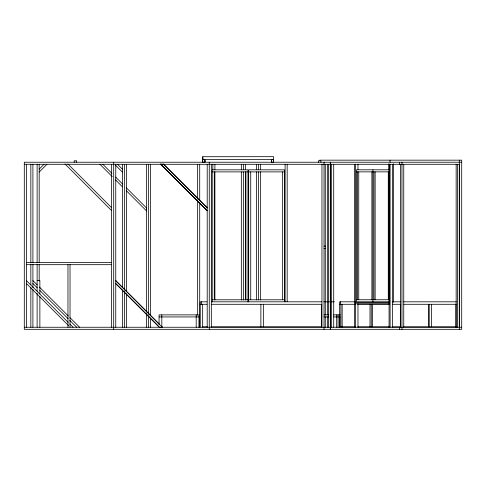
<?xml version="1.0" encoding="UTF-8"?>
<svg xmlns="http://www.w3.org/2000/svg" width="486" height="486" viewBox="0 0 486 486"><rect width="100%" height="100%" fill="white"/><g stroke="black" fill="none" stroke-linecap="round" stroke-linejoin="round"><path stroke-width="0.73" d="M459.319 327.254L459.319 160.167M39.184 169.152L44.044 164.292M39.184 172.074L46.96 164.292M202.717 162.257C201.155 154.827 209.345 163.047 202.717 162.257L202.753 156.723L273.606 156.68L273.606 162.196L271.467 162.269L271.54 159.444L271.467 162.269M271.467 159.517L273.606 159.444M273.545 159.499L202.729 159.499L202.796 156.68M319.685 160.167L461.7 160.167L461.7 329.32L24.3 329.32L24.3 162.233L461.7 162.233M24.3 164.292L459.319 164.292L459.319 329.32M389.766 169.796L356.524 169.796L356.524 301.812L389.766 301.812M356.524 171.856L389.322 171.856M212.224 171.886L247.975 171.886M248.668 171.886L284.419 171.886M324.028 246.116L325.468 246.116L325.468 248.595L324.028 248.595M26.366 262.622L111.628 262.622M26.366 264.682L111.628 264.682M37.118 280.58L39.87 280.58L39.87 294.133M212.224 299.783L247.975 299.783M248.668 299.783L284.419 299.783M356.524 299.753L389.322 299.753M206.927 301.812L200.189 301.812L200.189 327.042M211.459 301.812L321.829 301.812M323.883 301.812L334.417 301.812M355.394 301.812L339.665 301.812L339.665 327.042M392.159 301.812L400.865 301.812M403.465 301.812L456.384 301.812M355.582 302.341L389.723 302.341M355.582 303.786L389.723 303.786M200.189 304.291L206.927 304.291M211.459 304.291L321.829 304.291M339.665 304.291L355.248 304.291M357.775 304.291L389.523 304.291M392.287 304.291L400.865 304.291M403.836 304.291L456.609 304.291M323.98 314.879L328.682 314.879M333.694 314.879L340.322 314.879M159.068 316.939L198.95 316.939M323.98 316.939L328.682 316.939M333.694 316.939L340.322 316.939M202.662 326.841L207.206 326.841M210.997 326.841L321.55 326.841M340.905 326.841L355.199 326.841M357.957 326.841L389.815 326.841M392.068 326.841L400.847 326.841M403.593 326.841L456.609 326.841M24.3 327.254L461.7 327.254M163.442 163.995L207.2 207.753M207.2 207.917L163.442 164.159L160.526 164.159L207.2 210.833M160.526 163.995L207.2 210.669M117.521 164.292L122.387 169.152M115.644 165.331L122.387 172.074M102.832 164.292L111.908 173.362M115.644 177.098L122.581 184.036M126.311 187.772L146.59 208.051L146.59 210.967L126.208 190.585M99.916 164.292L112.254 176.631M115.474 179.85L122.448 186.824M67.87 163.952L111.628 207.71M64.948 163.952L111.628 210.626M115.753 280.58L159.208 324.034M161.352 326.185L162.427 327.254M115.753 280.744L162.427 327.418L159.511 327.418L115.753 283.66M115.753 283.496L158.977 326.72M32.908 280.58L37.197 284.869M39.348 287.019L68.319 315.991M69.929 317.601L79.583 327.254M32.908 283.496L37.179 287.767M39.846 290.434L68.131 318.719M69.729 320.317L76.667 327.254M26.366 280.537L68.21 322.382M69.82 323.992L73.04 327.212M26.366 283.453L68.52 325.608M457.533 164.292L457.533 327.254M456.154 164.292L456.154 327.254M455.886 304.042L455.886 327.09M431.361 304.291L431.361 326.841M429.217 304.291L429.217 326.841M428.494 304.291L428.494 326.841M403.757 164.292L403.757 327.254M401.971 162.233L401.971 329.32M400.598 164.292L400.598 327.254M400.349 304.291L400.349 327.042M399.589 162.233L399.589 164.292M399.589 327.254L399.589 329.32M393.429 163.746L393.429 302.274M392.481 164.292L392.481 327.254M390.1 164.292L390.1 327.254M390.021 160.167L390.021 162.233M389.322 169.796L389.322 301.812M389.073 164.292L389.073 327.254M388.988 163.739L388.988 169.79M388.29 171.856L388.29 299.753M375.143 171.856L375.143 299.753M373.953 171.856L373.953 299.753M372.926 169.796L372.926 301.812M372.495 304.291L372.495 326.841M371.893 171.856L371.893 299.753M371.243 304.291L371.243 326.841M370.01 304.291L370.01 326.841M358.747 171.856L358.747 299.753M357.969 164.292L357.969 169.602M357.969 303.756L357.969 327.254M357.556 171.856L357.556 299.753M355.582 164.292L355.582 327.254M354.555 164.292L354.555 327.254M342.156 304.291L342.156 327.042M340.905 304.291L340.905 327.042M340.388 301.812L340.388 304.291M339.848 316.939L339.848 327.254M338.062 314.879L338.062 327.254M336.683 314.879L336.683 327.254M333.706 164.292L333.706 327.254M331.324 164.292L331.324 327.254M330.541 162.233L330.541 329.32M330.292 162.233L330.292 329.32M328.481 164.292L328.481 327.254M327.339 164.292L327.339 315.128M327.339 316.641L327.339 327.254M325.28 164.292L325.28 246.153M325.28 248.425L325.28 315.128M325.28 316.641L325.28 327.254M324.028 162.233L324.028 329.32M321.963 164.292L321.963 327.254M321.55 304.291L321.55 327.042M320.912 162.233L320.912 160.787L318.433 160.787L318.433 162.233M287.171 164.292L287.171 301.672M285.106 164.292L285.106 301.672M284.419 301.842L284.419 169.827L248.668 169.827L248.668 301.842M282.36 171.886L282.36 299.783M273.533 159.517L273.533 162.269M263.345 304.291L263.345 326.841M260.873 304.291L260.873 326.841M260.642 164.292L260.642 169.602M260.642 171.874L260.642 299.971M258.582 164.292L258.582 169.602M258.582 171.874L258.582 299.971M256.517 164.292L256.517 169.602M256.517 171.874L256.517 299.971M250.727 171.886L250.727 299.783M247.975 301.842L247.975 169.827L212.224 169.827L212.224 301.842M245.916 171.886L245.916 299.783M245.466 164.292L245.466 169.602M245.466 171.874L245.466 299.971M243.401 164.292L243.401 169.602M243.401 171.874L243.401 299.971M241.342 164.292L241.342 169.602M241.342 171.874L241.342 299.971M214.891 164.292L214.891 169.602M214.891 171.874L214.891 299.971M214.283 171.886L214.283 299.783M212.825 164.292L212.825 169.602M211.331 164.292L211.331 327.254M209.266 162.233L209.266 329.32M207.2 164.292L207.2 327.254M204.782 159.505L204.782 162.257M202.662 304.291L202.662 327.042M201.635 301.812L201.635 304.291M199.71 164.292L199.71 200.675M199.71 202.948L199.71 327.254M198.95 327.254L198.95 314.879L159.068 314.879L159.068 324.308M197.65 164.292L197.65 199.157M197.65 200.675L197.65 315.128M196.198 314.879L196.198 327.254M161.82 314.879L161.82 327.254M150.63 164.292L150.63 315.888M150.63 318.16L150.63 327.254M148.564 164.292L148.564 314.369M148.564 315.888L148.564 327.254M146.499 164.292L146.499 312.097M146.499 313.61L146.499 327.254M126.512 164.292L126.512 291.63M126.512 293.902L126.512 327.254M124.446 164.292L124.446 290.118M124.446 291.63L124.446 327.254M122.387 164.292L122.387 287.84M122.387 290.118L122.387 327.254M115.753 164.292L115.753 327.254M113.688 162.233L113.688 329.32M111.628 164.292L111.628 327.254M76.667 162.233L76.667 160.787L74.194 160.787L74.194 162.233M70.027 264.682L70.027 327.254M67.961 264.682L67.961 327.254M39.87 296.387L39.87 327.254M39.184 164.292L39.184 262.829M39.184 264.341L39.184 281.017M37.118 164.292L37.118 262.829M37.118 264.341L37.118 291.12M37.118 293.149L37.118 327.254M32.908 164.292L32.908 262.829M32.908 264.341L32.908 287.84M32.908 289.358L32.908 327.254M30.843 164.292L30.843 262.829M30.843 264.341L30.843 284.808M30.843 287.086L30.843 327.254M26.366 164.292L26.366 327.254"/></g></svg>
